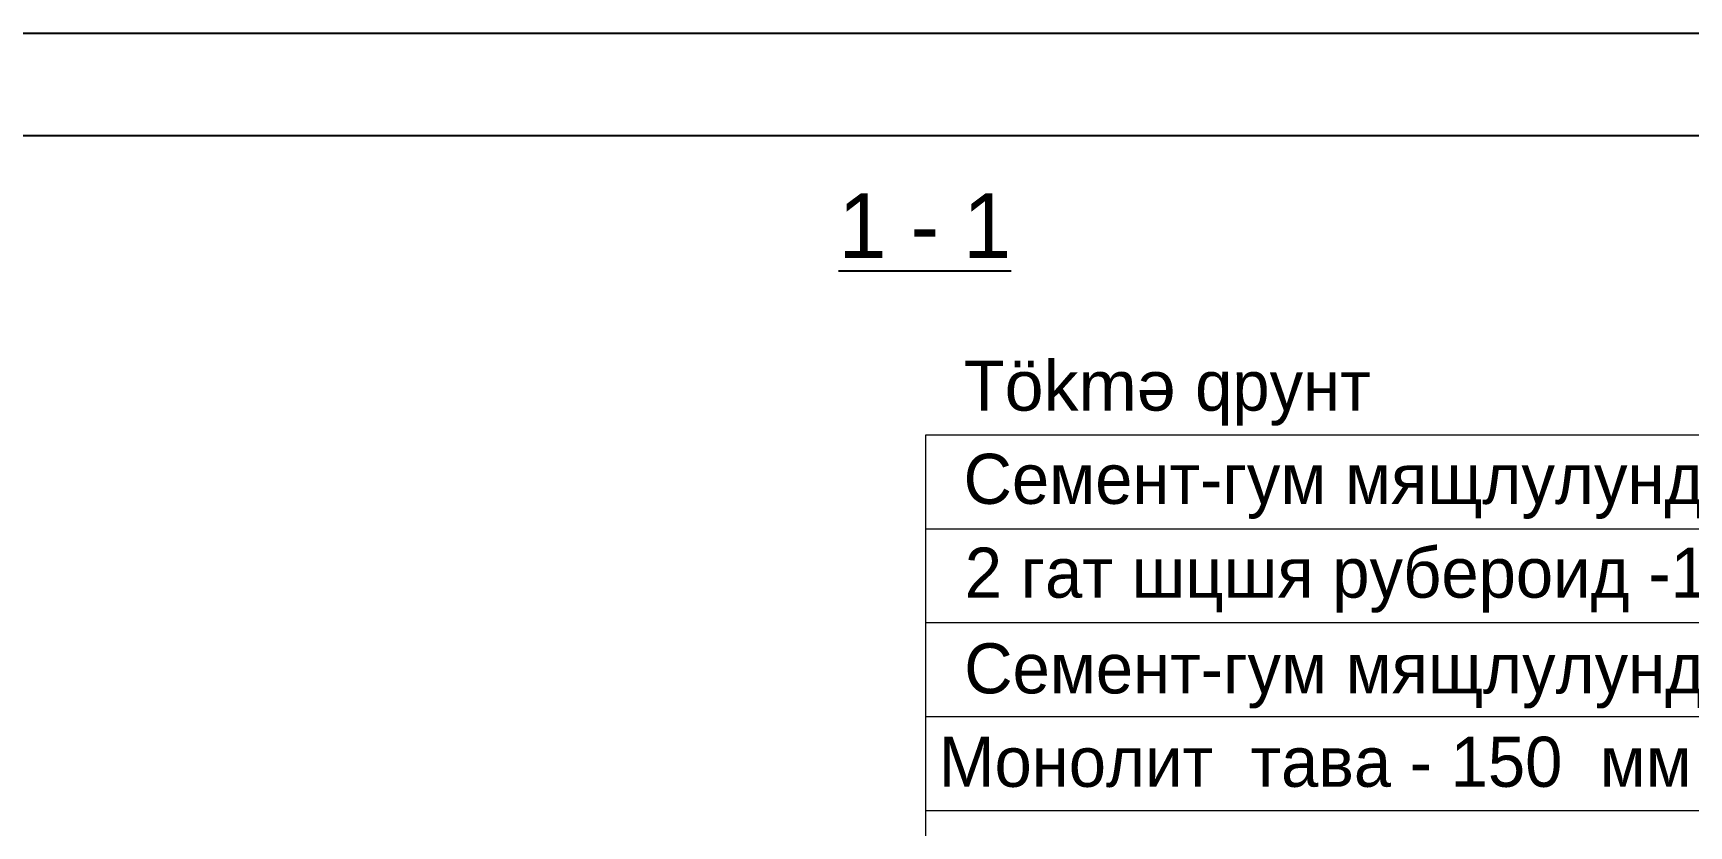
# Model space of a CAD drawing. Header units: millimetres. Extents: x 1177285 to 1225570, y -905119 to -683091.
# Drawn here: x 1205597 to 1214060, y -718174 to -714122 of the extents above; entities that cross this region are included whole.
import ezdxf

# ---------------------------------------------------------------- set-up
doc = ezdxf.new("R2010")
doc.units = ezdxf.units.MM
for name, color, linetype, lineweight in [('111_Ном._пера__1', 7, 'Continuous', 100), ('Layer3', 7, 'Continuous', 13), ('Text blocks_Ном._пера__1', 7, 'Continuous', 100), ('Стены наружные_Ном._пера__97', 7, 'Continuous', 13)]:
    doc.layers.add(name, color=color, linetype=linetype, lineweight=lineweight)
doc.styles.get("Standard").update_dxf_attribs({"font": 'a3ar(la).ttf'})
doc.styles.add('yazitipi', font='ARIALN.TTF')
doc.styles.add('СГЕНЕРИР_СТИЛЬ_3', font='a3ar(la).ttf')
doc.dimstyles.new('sevda', dxfattribs={"dimscale": 100, "dimtxt": 2.8, "dimasz": 2.5, "dimexe": 1.25, "dimexo": 0.625, "dimtad": 1, "dimtxsty": 'yazitipi', "dimblk": 'OBLIQUE', "dimcen": 2.5, "dimdle": 1.25, "dimclrd": 253, "dimclre": 253, "dimclrt": 73, "dimaunit": 1, "dimadec": 3, "dimazin": 0, "dimtfac": 1, "dimtmove": 1, "dimatfit": 3, "dimfxl": 1, "dimlwd": 13, "dimlwe": 13, "dimarcsym": 0})

# ---------------------------------------------------------------- blocks, each defined once
blk = doc.blocks.new('_Oblique')
at = {"color": 0, "linetype": 'ByBlock', "lineweight": -2}
blk.add_line((-0.5, -0.5), (0.5, 0.5), dxfattribs=at)
blk = doc.blocks.new('ntnntyht')
at = {"color": 1, "lineweight": 25}
blk.add_line((1961564.2, -20954.7), (2003567.4, -20954.7), dxfattribs=at)
at = {"color": 1, "lineweight": 25, "ltscale": 15}
blk.add_line((2003044.9, -21477.1), (1963653.3, -21477.1), dxfattribs=at)

msp = doc.modelspace()

# ---------------------------------------------------------------- linework, layer by layer
at = {"layer": 'Стены наружные_Ном._пера__97', "linetype": 'Continuous'}
for p, q in [((1210159.477, -716174.882), (1218275.839, -716174.882)), ((1210159.477, -716654.882), (1218275.839, -716654.882)), ((1210159.477, -717134.882), (1218275.839, -717134.882)), ((1210159.477, -717614.882), (1218275.839, -717614.882)), ((1210159.477, -718094.882), (1218275.839, -718094.882))]:
    msp.add_line(p, q, dxfattribs=at)

# ---------------------------------------------------------------- block references
at = {"color": 3, "xscale": 1.004925508461463, "yscale": 1.004925508461463, "zscale": 1.004925508461463}
msp.add_blockref('ntnntyht', (-787866.274, -693063.681), dxfattribs=at)

# ---------------------------------------------------------------- texts
at = {"layer": '111_Ном._пера__1', "linetype": 'Continuous', "char_height": 256, "style": 'СГЕНЕРИР_СТИЛЬ_3'}
for s, insert, attachment_point in [('Семент-гум мящлулундан горуйуъу  гат -30мм', (1210352.721, -716438.334), 4), ('Семент-гум мящлулундан щамарлайыъы  гат -20мм', (1210356.068, -717407.139), 4), ('Монолит  тава - 150  мм', (1214074.603, -717847.958), 6)]:
    msp.add_mtext(s, dxfattribs=dict(at, insert=insert, attachment_point=attachment_point))
at = {"layer": 'Layer3', "color": 0, "lineweight": 25, "insert": (1209712.949, -714940.897), "char_height": 520, "width": 995.64936, "attachment_point": 1}
msp.add_mtext('{\\H0.63462x;\\L1 - 1\\H0.9845x;\\l }', dxfattribs=at)
at = {"layer": 'Text blocks_Ном._пера__1', "linetype": 'Continuous', "char_height": 256, "attachment_point": 4, "style": 'СГЕНЕРИР_СТИЛЬ_3'}
for s, insert in [('T{\\fArial|b0|i0|c238|p34;ökmə }qрунт', (1210353.475, -715962.004)), ('2 гат шцшя рубероид -10 мм', (1210358.977, -716917.903))]:
    msp.add_mtext(s, dxfattribs=dict(at, insert=insert))

# ---------------------------------------------------------------- leaders
at = {"ltscale": 15}
msp.add_leader([(1210159.477, -719905.961), (1210159.477, -716174.882)], dimstyle='sevda', override={"dimgap": 0.625, "dimtad": 0}, dxfattribs=at)

doc.saveas('drawing.dxf')
